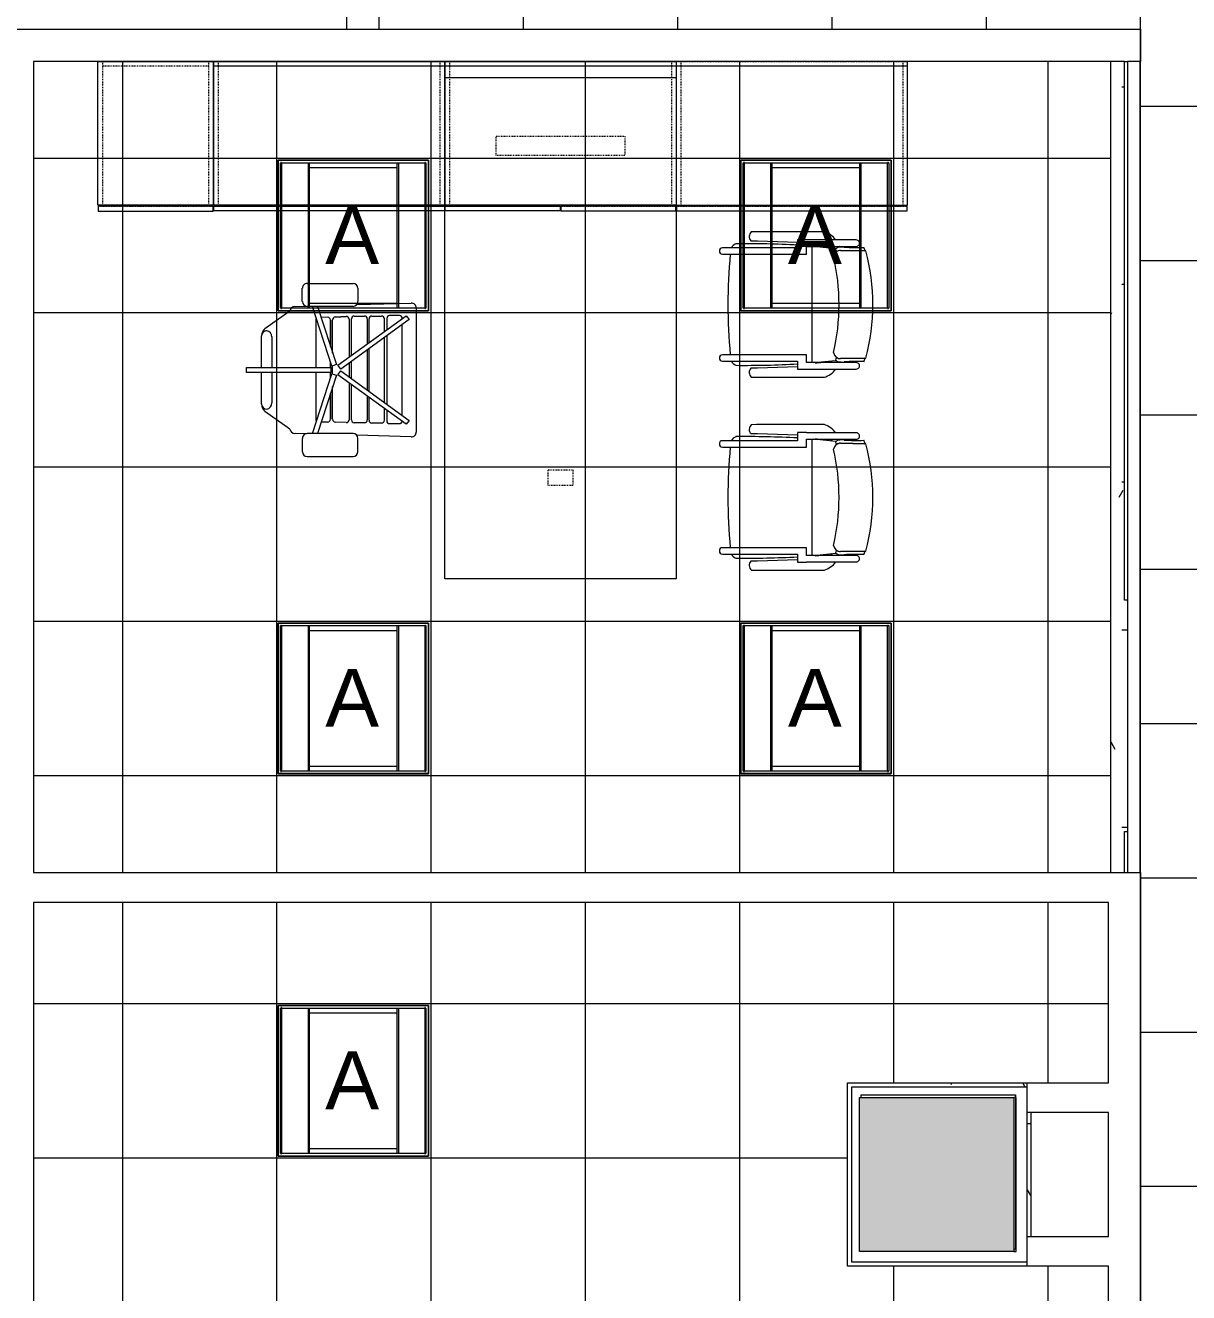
# Model space of a CAD drawing. Header units: inches. Extents: x -1206 to 1060, y -822 to 854.
# Drawn here: x -278.1 to -97.1, y 142.7 to 339.8 of the extents above; entities that cross this region are included whole.
import ezdxf

# ---------------------------------------------------------------- set-up
doc = ezdxf.new("R2010")
doc.units = ezdxf.units.IN
doc.header["$MEASUREMENT"] = 0
doc.linetypes.add('X1$0$Dash', pattern=[0.25, 0.125, -0.125])
for name, color, linetype, lineweight in [('X1$0$18_0109_REV_dwg _7_', 8, 'Continuous', 9), ('X1$0$A-CLNG', 13, 'Continuous', 13), ('X1$0$A-CLNG-PATT', 13, 'Continuous', 13), ('X1$0$A-WALL', 113, 'Continuous', 13), ('X1$0$A-WALL-PATT', 111, 'Continuous', 13), ('X1$0$BB Columns_Pen_No__7', 250, 'Continuous', 20), ('X1$0$E-LITE-EQPM', 33, 'Continuous', 9), ('X1$0$E-LITE-EQPM-IDEN', 33, 'Continuous', 9), ('X1$0$I-FURN', 30, 'Continuous', 9), ('X1$0$I-FURN-PNLS', 30, 'X1$0$Dash', 9), ('X1$0$I-WALL', 2, 'Continuous', 13), ('X1$0$S-COLS', 52, 'Continuous', 9)]:
    doc.layers.add(name, color=color, linetype=linetype, lineweight=lineweight)
doc.styles.add('X1$0$Arial', font='arial.ttf', dxfattribs={"height": 9})
pattern_1 = [(0, (0, 0), (30.72, 7.68), [1.267, -21.773, 1.267, -21.773, -122.88]), (0, (0, 0), (30.72, 7.68), [-46.08, 1.267, -44.813, 1.267, -21.773, -53.76]), (0, (0, 0), (30.72, 7.68), [-115.2, 1.267, -14.093, 1.267, -37.133]), (120, (11.52, 3.84), (-22.01108, 22.7643), [1.267, -21.773, 1.267, -21.773, -122.88]), (120, (11.52, 3.84), (-22.01108, 22.7643), [-46.08, 1.267, -44.813, 1.267, -21.773, -53.76]), (120, (11.52, 3.84), (-22.01108, 22.7643), [-115.2, 1.267, -14.093, 1.267, -37.133]), (240, (15.36, 19.2), (-8.70892, -30.4443), [1.267, -21.773, 1.267, -21.773, -122.88]), (240, (15.36, 19.2), (-8.70892, -30.4443), [-46.08, 1.267, -44.813, 1.267, -21.773, -53.76]), (240, (15.36, 19.2), (-8.70892, -30.4443), [-115.2, 1.267, -14.093, 1.267, -37.133])]

# ---------------------------------------------------------------- blocks, each defined once
blk = doc.blocks.new('X1$0$F - EXECUTIVE DESK 2 - F - EXECUTIVE DESK 2-5031566-FIRST FLOOR RCP')
at = {"layer": 'X1$0$I-FURN'}
for p, q in [((37.84, -49.71), (37.6, -41.21)), ((38.35, -40.44), (57.65, -40.44)), ((58.4, -41.21), (58.16, -49.71)), ((39.55, -43.05), (39.55, -44.59)), ((39.55, -43.05), (39.55, -44.59)), ((39.56, -42.02), (40.16, -41.57)), ((47.26, -52.62), (39.56, -42.02)), ((40.16, -41.57), (47.86, -52.17)), ((55.08, -42.61), (40.92, -42.61)), ((55.08, -42.61), (40.92, -42.61)), ((48.14, -52.17), (55.84, -41.57)), ((56.44, -42.02), (48.74, -52.62)), ((55.84, -41.57), (56.44, -42.02)), ((56.35, -44.59), (56.35, -43.05)), ((56.35, -44.59), (56.35, -43.05)), ((39.99, -45.03), (41.75, -45.03)), ((39.99, -45.03), (41.75, -45.03)), ((42.67, -45.03), (53.33, -45.03)), ((42.67, -45.03), (53.33, -45.03)), ((54.25, -45.03), (55.9, -45.03)), ((54.25, -45.03), (55.9, -45.03)), ((39.61, -47.35), (39.61, -45.85)), ((39.61, -47.35), (39.61, -45.85)), ((40.06, -45.41), (42.02, -45.41)), ((40.06, -45.41), (42.02, -45.41)), ((42.95, -45.41), (53.05, -45.41)), ((42.95, -45.41), (53.05, -45.41)), ((53.98, -45.41), (55.82, -45.41)), ((53.98, -45.41), (55.82, -45.41)), ((56.26, -45.85), (56.26, -47.35)), ((56.26, -45.85), (56.26, -47.35)), ((39.61, -50.08), (39.61, -48.51)), ((39.61, -50.08), (39.61, -48.51)), ((43.75, -47.79), (40.06, -47.79)), ((43.75, -47.79), (40.06, -47.79)), ((40.06, -48.07), (43.95, -48.07)), ((40.06, -48.07), (43.95, -48.07)), ((51.32, -47.79), (44.68, -47.79)), ((51.32, -47.79), (44.68, -47.79)), ((44.88, -48.07), (51.12, -48.07)), ((44.88, -48.07), (51.12, -48.07)), ((52.05, -48.07), (55.78, -48.07)), ((52.05, -48.07), (55.78, -48.07)), ((55.82, -47.79), (52.25, -47.79)), ((55.82, -47.79), (52.25, -47.79)), ((56.22, -48.51), (56.22, -50.08)), ((56.22, -48.51), (56.22, -50.08)), ((34.54, -57.42), (34.54, -50.28)), ((35.28, -49.53), (37.36, -49.53)), ((38.11, -50.28), (38.11, -57.42)), ((45.74, -50.52), (40.06, -50.52)), ((45.74, -50.52), (40.06, -50.52)), ((40.12, -50.88), (46, -50.88)), ((40.12, -50.88), (46, -50.88)), ((49.34, -50.52), (46.67, -50.52)), ((49.34, -50.52), (46.67, -50.52)), ((46.92, -50.88), (49.08, -50.88)), ((46.92, -50.88), (49.08, -50.88)), ((50.01, -50.88), (55.75, -50.88)), ((50.01, -50.88), (55.75, -50.88)), ((55.78, -50.52), (50.26, -50.52)), ((55.78, -50.52), (50.26, -50.52)), ((57.9, -50.28), (57.9, -57.42)), ((60.72, -49.53), (58.64, -49.53)), ((61.47, -57.42), (61.47, -50.28)), ((38.11, -55.82), (47.17, -52.87)), ((39.76, -53.03), (39.68, -51.34)), ((39.68, -51.34), (39.76, -53.03)), ((47.17, -52.87), (47.41, -53.59)), ((47.86, -52.17), (47.26, -52.62)), ((48.74, -52.62), (48.14, -52.17)), ((48.6, -53.59), (48.83, -52.87)), ((48.83, -52.87), (57.9, -55.82)), ((56.19, -51.34), (56.11, -53.03)), ((56.19, -51.34), (56.11, -53.03)), ((47.41, -53.59), (38.11, -56.61)), ((39.8, -54.24), (39.82, -55.26)), ((39.8, -54.24), (39.82, -55.26)), ((45.41, -53.45), (40.2, -53.45)), ((45.41, -53.45), (40.2, -53.45)), ((44.35, -53.79), (40.24, -53.79)), ((40.24, -53.79), (44.35, -53.79)), ((47.63, -53.79), (46.77, -53.79)), ((46.77, -53.79), (47.63, -53.79)), ((48.64, -53.45), (47.36, -53.45)), ((48.64, -53.45), (47.36, -53.45)), ((47.63, -53.75), (48.38, -53.75)), ((47.63, -66.85), (47.63, -53.75)), ((48.38, -53.75), (48.38, -66.85)), ((49.23, -53.79), (48.38, -53.79)), ((48.38, -53.79), (49.23, -53.79)), ((57.9, -56.61), (48.6, -53.59)), ((55.67, -53.45), (50.59, -53.45)), ((55.67, -53.45), (50.59, -53.45)), ((55.67, -53.79), (51.65, -53.79)), ((51.65, -53.79), (55.67, -53.79)), ((56.08, -55.23), (56.11, -54.24)), ((56.11, -54.24), (56.08, -55.23)), ((40.28, -56.09), (47.63, -56.09)), ((40.28, -56.09), (47.63, -56.09)), ((48.38, -56.09), (55.63, -56.09)), ((48.38, -56.09), (55.63, -56.09)), ((37.36, -58.17), (35.28, -58.17)), ((38.11, -59.31), (38.06, -57.65)), ((57.94, -57.65), (57.89, -59.31)), ((58.64, -58.17), (60.72, -58.17)), ((41.56, -63.98), (38.81, -60.13)), ((57.19, -60.13), (54.44, -63.98)), ((42.87, -62.9), (47.63, -62.9)), ((48.38, -62.9), (53.13, -62.9)), ((47.63, -64.52), (42.69, -64.52)), ((47.63, -64.52), (42.73, -64.52)), ((53.31, -64.52), (48.38, -64.52)), ((53.27, -64.52), (48.38, -64.52)), ((48.38, -66.85), (47.63, -66.85))]:
    blk.add_line(p, q, dxfattribs=at)
for centre, radius, start, end in [((38.35, -41.19), 0.75, 90, 181.6253), ((57.65, -41.19), 0.75, 358.3747, 90), ((35.28, -50.28), 0.746, 90, 180), ((37.36, -50.28), 0.746, 0, 90), ((58.64, -50.28), 0.746, 90, 180), ((60.72, -50.28), 0.746, 0, 90), ((35.28, -57.42), 0.746, 180, 270), ((37.36, -57.42), 0.746, 270, 0), ((58.64, -57.42), 0.746, 180, 270), ((60.72, -57.42), 0.746, 270, 0), ((38.97, -59.29), 0.861, 181.6253, 259.2912), ((57.03, -59.29), 0.861, 280.7088, 358.3747), ((42.87, -63.87), 0.972, 90, 170), ((53.13, -63.87), 0.972, 10, 90), ((42.72, -63.02), 1.5, 219.5448, 268.6344), ((42.73, -63.71), 0.819, 180, 270), ((53.27, -63.71), 0.819, 270, 0), ((53.28, -63.02), 1.5, 271.3656, 320.4552)]:
    blk.add_arc(centre, radius, start, end, dxfattribs=at)
for centre, major_axis, ratio, start_param, end_param in [((39.99, -43.05), (0.441, 0), 0.994522, 1.578722, 3.141593), ((39.99, -43.05), (0.441, 0), 0.994522, 1.578722, 3.141593), ((55.91, -43.05), (0.441, 0), 0.994522, 0, 1.364307), ((55.91, -43.05), (0.441, 0), 0.994522, 0, 1.364307), ((39.99, -44.59), (0.441, 0), 0.994522, 3.141593, 4.712389), ((39.99, -44.59), (-0.441, 0), 0.994522, 0, 1.570796), ((55.9, -44.59), (-0.442, 0), 0.994522, 1.570796, 3.141593), ((55.9, -44.59), (-0.442, 0), 0.994522, 1.570796, 3.141593), ((40.06, -45.85), (0.441, 0), 0.999591, 1.570796, 3.141593), ((40.06, -45.85), (0.441, 0), 0.999591, 1.570796, 3.141593), ((55.82, -45.85), (0.441, 0), 0.999591, 0, 1.570796), ((55.82, -45.85), (-0.441, 0), 0.999591, 3.141593, 4.712389), ((40.06, -47.35), (0.441, 0), 0.999591, 3.141593, 4.712389), ((40.06, -47.35), (-0.441, 0), 0.999591, 0, 1.570796), ((40.06, -48.51), (0.441, 0), 0.999403, 1.570796, 3.141593), ((40.06, -48.51), (0.441, 0), 0.999403, 1.570796, 3.141593), ((55.78, -48.51), (0.441, 0), 0.999403, 0, 1.570796), ((55.78, -48.51), (0.441, 0), 0.999403, 0, 1.570796), ((55.82, -47.35), (0.441, 0), 0.999591, 4.712389, 6.283185), ((55.82, -47.35), (0.441, 0), 0.999591, 4.712389, 6.283185), ((40.06, -50.08), (0.441, 0), 0.999403, 3.141593, 4.712389), ((40.06, -50.08), (0.441, 0), 0.999403, 3.141593, 4.712389), ((40.12, -51.32), (0.441, 0), 0.998574, 1.570796, 3.191177), ((40.12, -51.32), (0.441, 0), 0.998574, 1.570796, 3.191177), ((55.75, -51.32), (0.441, 0), 0.998574, 6.233601, 7.853982), ((55.75, -51.32), (0.441, 0), 0.998574, 6.233601, 7.853982), ((55.78, -50.08), (0.441, 0), 0.999403, 4.712389, 6.283185), ((55.78, -50.08), (0.441, 0), 0.999403, 4.712389, 6.283185), ((40.2, -53.01), (0.441, 0), 0.998574, 3.191177, 4.712389), ((40.2, -53.01), (0.441, 0), 0.998574, 3.191177, 4.712389), ((55.67, -53.01), (0.441, 0), 0.998574, 4.712389, 6.233601), ((55.67, -53.01), (0.441, 0), 0.998574, 4.712389, 6.233601), ((40.24, -54.23), (0.441, 0), 0.99965, 1.570796, 3.16704), ((40.24, -54.23), (0.441, 0), 0.99965, 1.570796, 3.16704), ((55.67, -54.23), (0.441, 0), 0.99965, 6.257738, 7.853982), ((55.67, -54.23), (0.441, 0), 0.99965, 6.257738, 7.853982), ((40.28, -55.65), (0.441, 0), 0.99965, 4.058648, 4.712389), ((40.28, -55.65), (0.441, 0), 0.99965, 4.058648, 4.712389), ((55.63, -55.65), (0.441, 0), 0.99965, 4.712389, 5.472063), ((55.63, -55.65), (0.441, 0), 0.99965, 4.712389, 5.472063)]:
    blk.add_ellipse(centre, major_axis=major_axis, ratio=ratio, start_param=start_param, end_param=end_param, dxfattribs=at)
at = {"layer": 'X1$0$I-FURN-PNLS'}
for p, q in [((0, 0), (0, 36)), ((22.38, 0), (22.38, 36)), ((22.5, 0.06), (22.5, 35.94)), ((0, 35.25), (22.38, 35.25)), ((0, 0.75), (22.38, 0.75)), ((22.38, 0), (22.38, -36)), ((0, 0), (0, -36)), ((0, -0.75), (22.38, -0.75)), ((22.5, -17.94), (22.5, -0.06)), ((11.63, -8), (14.63, -8)), ((11.63, -28), (11.63, -8)), ((14.63, -8), (14.63, -28)), ((63.57, -16.03), (63.57, -19.97)), ((65.93, -16.03), (63.57, -16.03)), ((65.93, -19.97), (65.93, -16.03)), ((22.5, -18.06), (22.5, -35.94)), ((63.57, -19.97), (65.93, -19.97)), ((14.63, -28), (11.63, -28)), ((0, -35.25), (22.38, -35.25)), ((0, -36), (0, -72)), ((0, -36.75), (22.38, -36.75)), ((22.38, -36), (22.38, -72)), ((22.5, -36.06), (22.5, -71.94)), ((0, -71.25), (22.38, -71.25)), ((0, -72.75), (22.38, -72.75)), ((0.75, -72.75), (0.75, -89.25)), ((22.53, -89.94), (22.53, -72.06)), ((0, -89.25), (22.38, -89.25))]:
    blk.add_line(p, q, dxfattribs=at)
at = {"layer": 'X1$0$I-FURN-PNLS', "linetype": 'Continuous'}
for p, q in [((0, 36), (0, 0)), ((22.38, 36), (0, 36)), ((0.75, 36), (0.75, 0)), ((22.38, 0), (22.38, 36)), ((22.5, 35.94), (22.5, 0.06)), ((23.25, 35.94), (22.5, 35.94)), ((23.25, 0.06), (23.25, 35.94)), ((0, 0), (22.38, 0)), ((2.5, -36), (2.5, 0)), ((2.5, 0), (80.5, 0)), ((22.5, 0.06), (23.25, 0.06)), ((80.5, 0), (80.5, -36)), ((0, 0), (22.38, 0)), ((0, -36), (0, 0)), ((0.75, 0), (0.75, -72)), ((22.38, 0), (22.38, -36)), ((23.25, -0.06), (22.5, -0.06)), ((22.5, -0.06), (22.5, -17.94)), ((23.25, -17.94), (23.25, -0.06)), ((22.5, -17.94), (23.25, -17.94)), ((22.5, -18.06), (23.25, -18.06)), ((22.5, -35.94), (22.5, -18.06)), ((23.25, -18.06), (23.25, -35.94)), ((0, -36), (22.38, -36)), ((0, -72), (0, -36)), ((22.38, -36), (0, -36)), ((80.5, -36), (2.5, -36)), ((22.38, -36), (22.38, -72)), ((23.25, -35.94), (22.5, -35.94)), ((22.5, -36.06), (23.25, -36.06)), ((22.5, -71.94), (22.5, -36.06)), ((23.25, -36.06), (23.25, -71.94)), ((0, -72), (22.38, -72)), ((0, -90), (0, -72)), ((22.38, -72), (0, -72)), ((22.38, -72), (22.38, -90)), ((23.25, -71.94), (22.5, -71.94)), ((23.28, -72.06), (22.53, -72.06)), ((22.53, -72.06), (22.53, -89.94)), ((23.28, -89.94), (23.28, -72.06)), ((22.38, -90), (0, -90)), ((22.53, -89.94), (23.28, -89.94))]:
    blk.add_line(p, q, dxfattribs=at)
blk = doc.blocks.new('X1$0$F-Haworth_Chair_X99-Seminar - X99 Seminar Chair with Glides-5005209-FIRST FLOOR RCP')
at = {"layer": 'X1$0$I-FURN'}
for p, q in [((-10.04, 10.02), (-10.04, 2.27)), ((-9.04, 2.27), (-9.04, 10.02)), ((-8.34, 11.52), (-8.42, 7.57)), ((-8.42, 7.57), (-8.34, 11.37)), ((8.42, 7.57), (8.34, 11.52)), ((8.34, 11.37), (8.42, 7.57)), ((9.04, 10.02), (9.04, 2.27)), ((10.04, 2.27), (10.04, 10.02)), ((-8.68, 6.87), (-9.04, 3.43)), ((-9.04, 5.99), (-8.75, 6.22)), ((-8.61, 6.81), (-8.23, 6.95)), ((8.23, 6.95), (8.61, 6.81)), ((9.04, 3.43), (8.68, 6.87)), ((8.75, 6.22), (9.04, 5.99)), ((-11.32, 5.06), (-11.32, -5.48)), ((11.32, -5.48), (11.32, 5.06)), ((-10.04, 2.27), (-10.07, 2.27)), ((-10.07, 2.27), (-10.07, 0.89)), ((-9.04, 3.12), (9.04, 3.12)), ((-7.83, 2.27), (-9.04, 2.27)), ((-7.83, -10.78), (-7.83, 2.27)), ((9.04, 2.27), (7.83, 2.27)), ((7.83, 2.27), (7.83, -10.78)), ((10.07, 2.27), (10.04, 2.27)), ((10.07, 0.89), (10.07, 2.27)), ((-10.07, 0.89), (-8.82, 0.89)), ((-9.92, -5.36), (-9.71, 0.89)), ((-8.82, 0.89), (-8.82, -10.78)), ((8.82, 0.89), (10.07, 0.89)), ((8.82, -10.78), (8.82, 0.89)), ((9.71, 0.89), (9.92, -5.36)), ((-11.32, -5.48), (-11.3, -6.32)), ((-9.92, -6.36), (-9.92, -5.36)), ((9.92, -5.36), (9.92, -6.36)), ((11.3, -6.32), (11.32, -5.48))]:
    blk.add_line(p, q, dxfattribs=at)
for centre, radius, start, end in [((0, -20.29), 32.89, 75.3075, 104.696), ((-9.54, 10.02), 0.498, 360, 180), ((-36.06, 10.03), 27.2, 355.9857, 2.5118), ((0, -20.73), 33.17, 104.5766, 105.5522), ((0, -20.73), 33.17, 74.4478, 75.4234), ((36.06, 10.03), 27.2, 177.4882, 184.0143), ((9.54, 10.02), 0.498, 360, 180), ((-5.2, 7.86), 3.74, 175.9857, 189.9064), ((5.2, 7.86), 3.74, 350.0936, 4.0143), ((-7.87, 3.92), 3.63, 126.8669, 161.8211), ((-4.71, -1.15), 9.61, 116.0036, 116.8769), ((-8.28, 7.33), 0.613, 189.9064, 237.4573), ((-7.37, 7.55), 1.05, 178.8214, 214.7998), ((-7.37, 7.55), 1.05, 178.8214, 264.0446), ((0, -26.49), 33.83, 77.2285, 102.7715), ((7.37, 7.55), 1.05, 275.9554, 1.1786), ((7.37, 7.55), 1.05, 325.2002, 1.1786), ((8.28, 7.33), 0.613, 302.5427, 350.0936), ((4.71, -1.15), 9.61, 63.1231, 63.9964), ((7.87, 3.92), 3.63, 18.1789, 53.1331), ((144.06, -7.32), 153.52, 175.4787, 175.9106), ((-8.24, 4.59), 0.763, 147.6316, 165.7662), ((8.24, 4.59), 0.763, 14.2338, 32.3684), ((-144.06, -7.32), 153.52, 4.0894, 4.5213), ((144.06, -7.32), 153.52, 176.9319, 180.5251), ((-144.06, -7.32), 153.52, 359.4749, 3.0681), ((-10.58, -5.68), 0.956, 221.8901, 314.1099), ((10.58, -5.68), 0.956, 225.8901, 318.1099), ((-8.21, -8.28), 1.31, 200.0433, 242.3527), ((0, 75.01), 84.96, 264.7119, 275.2881), ((8.21, -8.28), 1.31, 297.6473, 339.9567), ((-8.32, -10.78), 0.495, 180, 360), ((8.32, -10.78), 0.495, 180, 360)]:
    blk.add_arc(centre, radius, start, end, dxfattribs=at)
blk = doc.blocks.new('X1$0$18_0109_REV_dwg _7_-5631515-FIRST FLOOR RCP')
at = {"layer": 'X1$0$BB Columns_Pen_No__7', "color": 9}
blk.add_line((-6514.69, 3095.66), (-6514.69, 3096.07), dxfattribs=at)
at = {"layer": 'X1$0$BB Columns_Pen_No__7', "color": 9, "flags": 128}
blk.add_lwpolyline([(-6514.69, 3096.07), (-6490.69, 3096.07), (-6490.69, 3072.07), (-6490.97, 3072.07)], dxfattribs=at)
blk = doc.blocks.new('X1$0$L-Recessed-Axis-Duo - 2 x 2-V14-FIRST FLOOR RCP')
at = {"layer": 'X1$0$E-LITE-EQPM'}
for p, q in [((-11.7, 11.7), (-11.7, -11.7)), ((11.7, 11.7), (-11.7, 11.7)), ((-11.37, 11.26), (-11.37, 11.27)), ((-11.37, 11.14), (-11.37, 11.26)), ((11.38, 11.14), (-11.37, 11.14)), ((-11.32, 11.32), (-11.32, -11.32)), ((11.32, 11.32), (-11.32, 11.32)), ((11.32, -11.32), (11.32, 11.32)), ((11.38, 11.27), (11.38, 11.26)), ((11.38, 11.26), (11.38, 11.14)), ((11.7, -11.7), (11.7, 11.7)), ((11.32, 7.03), (-11.32, 7.03)), ((11.32, 7.02), (-11.32, 7.02)), ((-11.32, 6.85), (11.32, 6.85)), ((-10.57, 6.86), (-10.57, -6.86)), ((10.57, -6.86), (10.57, 6.86)), ((11.32, -6.85), (-11.32, -6.85)), ((11.32, -7.02), (-11.32, -7.02)), ((11.32, -7.03), (-11.32, -7.03)), ((-11.7, -11.7), (11.7, -11.7)), ((-11.37, -11.26), (-11.37, -11.14)), ((11.38, -11.14), (-11.37, -11.14)), ((-11.37, -11.27), (-11.37, -11.26)), ((-11.32, -11.32), (11.32, -11.32)), ((11.38, -11.14), (11.38, -11.26)), ((11.38, -11.26), (11.38, -11.27))]:
    blk.add_line(p, q, dxfattribs=at)
for points, knots in [([(-11.64, 11.64), (-11.65, 11.65), (-11.65, 11.65), (-11.66, 11.66), (-11.67, 11.67), (-11.68, 11.68), (-11.68, 11.68), (-11.69, 11.69), (-11.69, 11.69), (-11.7, 11.7), (-11.7, 11.7), (-11.7, 11.7), (-11.7, 11.7)], [-1, -1, -1, -1, -0.833333, -0.75, -0.666667, -0.583333, -0.5, -0.416667, -0.333333, -0.25, -0.166667, 0, 0, 0, 0]), ([(11.7, 11.7), (11.7, 11.7), (11.7, 11.7), (11.7, 11.7), (11.69, 11.69), (11.69, 11.69), (11.68, 11.68), (11.68, 11.68), (11.67, 11.67), (11.66, 11.66), (11.65, 11.65), (11.65, 11.65), (11.64, 11.64)], [0, 0, 0, 0, 0.166667, 0.25, 0.333333, 0.416667, 0.5, 0.583333, 0.666667, 0.75, 0.833333, 1, 1, 1, 1]), ([(-11.7, -11.7), (-11.7, -11.7), (-11.7, -11.7), (-11.7, -11.7), (-11.69, -11.69), (-11.69, -11.69), (-11.68, -11.68), (-11.68, -11.68), (-11.67, -11.67), (-11.66, -11.66), (-11.65, -11.65), (-11.65, -11.65), (-11.64, -11.64)], [0, 0, 0, 0, 0.166667, 0.25, 0.333333, 0.416667, 0.5, 0.583333, 0.666667, 0.75, 0.833333, 1, 1, 1, 1]), ([(11.7, -11.7), (11.7, -11.7), (11.7, -11.7), (11.7, -11.7), (11.69, -11.69), (11.69, -11.69), (11.68, -11.68), (11.68, -11.68), (11.67, -11.67), (11.66, -11.66), (11.65, -11.65), (11.65, -11.65), (11.64, -11.64)], [0, 0, 0, 0, 0.166667, 0.25, 0.333333, 0.416667, 0.5, 0.583333, 0.666667, 0.75, 0.833333, 1, 1, 1, 1])]:
    blk.add_open_spline(points, degree=3, knots=knots, dxfattribs=at)
blk = doc.blocks.new('X1$0$L-Recessed-Axis-Duo - 2 x 2-V17-FIRST FLOOR RCP')
at = {"layer": 'X1$0$E-LITE-EQPM'}
for p, q in [((-11.7, 11.7), (-11.7, -11.7)), ((11.7, 11.7), (-11.7, 11.7)), ((-11.37, 11.26), (-11.37, 11.27)), ((-11.37, 11.14), (-11.37, 11.26)), ((-11.37, 11.14), (11.38, 11.14)), ((11.32, 11.32), (-11.32, 11.32)), ((-11.32, 11.32), (-11.32, -11.32)), ((11.32, -11.32), (11.32, 11.32)), ((11.38, 11.27), (11.38, 11.26)), ((11.38, 11.26), (11.38, 11.14)), ((11.7, -11.7), (11.7, 11.7)), ((-11.32, 7.03), (11.32, 7.03)), ((-11.32, 7.02), (11.32, 7.02)), ((-11.32, 6.85), (11.32, 6.85)), ((-10.57, 6.86), (-10.57, -6.86)), ((10.57, -6.86), (10.57, 6.86)), ((11.32, -6.85), (-11.32, -6.85)), ((-11.32, -7.02), (11.32, -7.02)), ((-11.32, -7.03), (11.32, -7.03)), ((-11.7, -11.7), (11.7, -11.7)), ((-11.37, -11.26), (-11.37, -11.14)), ((-11.37, -11.14), (11.38, -11.14)), ((-11.37, -11.27), (-11.37, -11.26)), ((-11.32, -11.32), (11.32, -11.32)), ((11.38, -11.14), (11.38, -11.26)), ((11.38, -11.26), (11.38, -11.27))]:
    blk.add_line(p, q, dxfattribs=at)
for points, knots in [([(-11.64, 11.64), (-11.65, 11.65), (-11.65, 11.65), (-11.66, 11.66), (-11.67, 11.67), (-11.68, 11.68), (-11.68, 11.68), (-11.69, 11.69), (-11.69, 11.69), (-11.7, 11.7), (-11.7, 11.7), (-11.7, 11.7), (-11.7, 11.7)], [0, 0, 0, 0, 0.166667, 0.25, 0.333333, 0.416667, 0.5, 0.583333, 0.666667, 0.75, 0.833333, 1, 1, 1, 1]), ([(11.64, 11.64), (11.65, 11.65), (11.65, 11.65), (11.66, 11.66), (11.67, 11.67), (11.68, 11.68), (11.68, 11.68), (11.69, 11.69), (11.69, 11.69), (11.7, 11.7), (11.7, 11.7), (11.7, 11.7), (11.7, 11.7)], [0, 0, 0, 0, 0.166667, 0.25, 0.333333, 0.416667, 0.5, 0.583333, 0.666667, 0.75, 0.833333, 1, 1, 1, 1]), ([(-11.7, -11.7), (-11.7, -11.7), (-11.7, -11.7), (-11.7, -11.7), (-11.69, -11.69), (-11.69, -11.69), (-11.68, -11.68), (-11.68, -11.68), (-11.67, -11.67), (-11.66, -11.66), (-11.65, -11.65), (-11.65, -11.65), (-11.64, -11.64)], [-1, -1, -1, -1, -0.833333, -0.75, -0.666667, -0.583333, -0.5, -0.416667, -0.333333, -0.25, -0.166667, 0, 0, 0, 0]), ([(11.64, -11.64), (11.65, -11.65), (11.65, -11.65), (11.66, -11.66), (11.67, -11.67), (11.68, -11.68), (11.68, -11.68), (11.69, -11.69), (11.69, -11.69), (11.7, -11.7), (11.7, -11.7), (11.7, -11.7), (11.7, -11.7)], [0, 0, 0, 0, 0.166667, 0.25, 0.333333, 0.416667, 0.5, 0.583333, 0.666667, 0.75, 0.833333, 1, 1, 1, 1])]:
    blk.add_open_spline(points, degree=3, knots=knots, dxfattribs=at)
blk = doc.blocks.new('X1$0$L-Recessed-Axis-Duo - 2 x 2-4559999-FIRST FLOOR RCP')
at = {"layer": 'X1$0$E-LITE-EQPM'}
for p, q in [((-11.7, 11.7), (-11.7, -11.7)), ((11.7, 11.7), (-11.7, 11.7)), ((-11.37, 11.26), (-11.37, 11.27)), ((-11.37, 11.14), (-11.37, 11.26)), ((-11.37, 11.14), (11.38, 11.14)), ((11.32, 11.32), (-11.32, 11.32)), ((-11.32, 11.32), (-11.32, -11.32)), ((11.32, -11.32), (11.32, 11.32)), ((11.38, 11.27), (11.38, 11.26)), ((11.38, 11.26), (11.38, 11.14)), ((11.7, -11.7), (11.7, 11.7)), ((-11.32, 7.03), (11.32, 7.03)), ((-11.32, 7.02), (11.32, 7.02)), ((-11.32, 6.85), (11.32, 6.85)), ((-10.57, 6.86), (-10.57, -6.86)), ((10.57, -6.86), (10.57, 6.86)), ((11.32, -6.85), (-11.32, -6.85)), ((-11.32, -7.02), (11.32, -7.02)), ((-11.32, -7.03), (11.32, -7.03)), ((-11.7, -11.7), (11.7, -11.7)), ((-11.37, -11.26), (-11.37, -11.14)), ((-11.37, -11.14), (11.38, -11.14)), ((-11.37, -11.27), (-11.37, -11.26)), ((-11.32, -11.32), (11.32, -11.32)), ((11.38, -11.14), (11.38, -11.26)), ((11.38, -11.26), (11.38, -11.27))]:
    blk.add_line(p, q, dxfattribs=at)
for points, knots in [([(-11.64, 11.64), (-11.65, 11.65), (-11.65, 11.65), (-11.66, 11.66), (-11.67, 11.67), (-11.68, 11.68), (-11.68, 11.68), (-11.69, 11.69), (-11.69, 11.69), (-11.7, 11.7), (-11.7, 11.7), (-11.7, 11.7), (-11.7, 11.7)], [0, 0, 0, 0, 0.166667, 0.25, 0.333333, 0.416667, 0.5, 0.583333, 0.666667, 0.75, 0.833333, 1, 1, 1, 1]), ([(11.64, 11.64), (11.65, 11.65), (11.65, 11.65), (11.66, 11.66), (11.67, 11.67), (11.68, 11.68), (11.68, 11.68), (11.69, 11.69), (11.69, 11.69), (11.7, 11.7), (11.7, 11.7), (11.7, 11.7), (11.7, 11.7)], [0, 0, 0, 0, 0.166667, 0.25, 0.333333, 0.416667, 0.5, 0.583333, 0.666667, 0.75, 0.833333, 1, 1, 1, 1]), ([(-11.7, -11.7), (-11.7, -11.7), (-11.7, -11.7), (-11.7, -11.7), (-11.69, -11.69), (-11.69, -11.69), (-11.68, -11.68), (-11.68, -11.68), (-11.67, -11.67), (-11.66, -11.66), (-11.65, -11.65), (-11.65, -11.65), (-11.64, -11.64)], [-1, -1, -1, -1, -0.833333, -0.75, -0.666667, -0.583333, -0.5, -0.416667, -0.333333, -0.25, -0.166667, 0, 0, 0, 0]), ([(11.64, -11.64), (11.65, -11.65), (11.65, -11.65), (11.66, -11.66), (11.67, -11.67), (11.68, -11.68), (11.68, -11.68), (11.69, -11.69), (11.69, -11.69), (11.7, -11.7), (11.7, -11.7), (11.7, -11.7), (11.7, -11.7)], [0, 0, 0, 0, 0.166667, 0.25, 0.333333, 0.416667, 0.5, 0.583333, 0.666667, 0.75, 0.833333, 1, 1, 1, 1])]:
    blk.add_open_spline(points, degree=3, knots=knots, dxfattribs=at)
blk = doc.blocks.new('X1$0$L-Recessed-Axis-Duo - 2 x 2-V16-FIRST FLOOR RCP')
at = {"layer": 'X1$0$E-LITE-EQPM'}
for p, q in [((-11.7, 11.7), (-11.7, -11.7)), ((11.7, 11.7), (-11.7, 11.7)), ((-11.37, 11.26), (-11.37, 11.27)), ((-11.37, 11.14), (-11.37, 11.26)), ((11.38, 11.14), (-11.37, 11.14)), ((-11.32, 11.32), (-11.32, -11.32)), ((11.32, 11.32), (-11.32, 11.32)), ((11.32, -11.32), (11.32, 11.32)), ((11.38, 11.27), (11.38, 11.26)), ((11.38, 11.26), (11.38, 11.14)), ((11.7, -11.7), (11.7, 11.7)), ((11.32, 7.03), (-11.32, 7.03)), ((11.32, 7.02), (-11.32, 7.02)), ((-11.32, 6.85), (11.32, 6.85)), ((-10.57, 6.86), (-10.57, -6.86)), ((10.57, -6.86), (10.57, 6.86)), ((11.32, -6.85), (-11.32, -6.85)), ((11.32, -7.02), (-11.32, -7.02)), ((11.32, -7.03), (-11.32, -7.03)), ((-11.7, -11.7), (11.7, -11.7)), ((-11.37, -11.26), (-11.37, -11.14)), ((11.38, -11.14), (-11.37, -11.14)), ((-11.37, -11.27), (-11.37, -11.26)), ((-11.32, -11.32), (11.32, -11.32)), ((11.38, -11.14), (11.38, -11.26)), ((11.38, -11.26), (11.38, -11.27))]:
    blk.add_line(p, q, dxfattribs=at)
for points, knots in [([(-11.64, 11.64), (-11.65, 11.65), (-11.65, 11.65), (-11.66, 11.66), (-11.67, 11.67), (-11.68, 11.68), (-11.68, 11.68), (-11.69, 11.69), (-11.69, 11.69), (-11.7, 11.7), (-11.7, 11.7), (-11.7, 11.7), (-11.7, 11.7)], [-1, -1, -1, -1, -0.833333, -0.75, -0.666667, -0.583333, -0.5, -0.416667, -0.333333, -0.25, -0.166667, 0, 0, 0, 0]), ([(11.7, 11.7), (11.7, 11.7), (11.7, 11.7), (11.7, 11.7), (11.69, 11.69), (11.69, 11.69), (11.68, 11.68), (11.68, 11.68), (11.67, 11.67), (11.66, 11.66), (11.65, 11.65), (11.65, 11.65), (11.64, 11.64)], [0, 0, 0, 0, 0.166667, 0.25, 0.333333, 0.416667, 0.5, 0.583333, 0.666667, 0.75, 0.833333, 1, 1, 1, 1]), ([(-11.7, -11.7), (-11.7, -11.7), (-11.7, -11.7), (-11.7, -11.7), (-11.69, -11.69), (-11.69, -11.69), (-11.68, -11.68), (-11.68, -11.68), (-11.67, -11.67), (-11.66, -11.66), (-11.65, -11.65), (-11.65, -11.65), (-11.64, -11.64)], [0, 0, 0, 0, 0.166667, 0.25, 0.333333, 0.416667, 0.5, 0.583333, 0.666667, 0.75, 0.833333, 1, 1, 1, 1]), ([(11.7, -11.7), (11.7, -11.7), (11.7, -11.7), (11.7, -11.7), (11.69, -11.69), (11.69, -11.69), (11.68, -11.68), (11.68, -11.68), (11.67, -11.67), (11.66, -11.66), (11.65, -11.65), (11.65, -11.65), (11.64, -11.64)], [0, 0, 0, 0, 0.166667, 0.25, 0.333333, 0.416667, 0.5, 0.583333, 0.666667, 0.75, 0.833333, 1, 1, 1, 1])]:
    blk.add_open_spline(points, degree=3, knots=knots, dxfattribs=at)
blk = doc.blocks.new('X1$0$Concrete-Rectangular-Column - 24 X 24-V32-FIRST FLOOR RCP')
at = {"layer": 'X1$0$S-COLS'}
blk.add_hatch(color=7, dxfattribs=at).paths.add_polyline_path([(12, -12), (12, 12), (-12, 12), (-12, -12), (-7.08, -12)], flags=0)
at = {"layer": 'X1$0$S-COLS', "color": 8, "lineweight": 20}
for p, q in [((-12, 12), (12, 12)), ((-12, -12), (-12, 12)), ((12, 12), (12, -12)), ((12, -12), (-12, -12))]:
    blk.add_line(p, q, dxfattribs=at)
blk = doc.blocks.new('X1')
at = {"layer": 'X1$0$A-CLNG-PATT'}
h = blk.add_hatch(dxfattribs=at)
h.set_pattern_fill('FP1_1', color=256, style=0, pattern_type=2)
h.set_pattern_definition(pattern_1)
h.paths.add_polyline_path([(-228.09, 339.2), (-223.09, 339.2), (-223.09, 386.06), (-228.09, 386.06), (-228.09, 339.32)], flags=0)
h = blk.add_hatch(dxfattribs=at)
h.set_pattern_fill('FP1_30', color=256, style=0, pattern_type=2)
h.set_pattern_definition([(90, (-128.612, -8.796), (24, -1e-15), []), (0, (-128.612, -8.796), (0, -24), [])])
h.paths.add_polyline_path([(-93.79, -406.19), (-32.61, -406.19), (-32.61, 386.2), (-121.68, 386.2), (-121.68, 386.06), (-223.09, 386.06), (-223.09, 339.2), (-104.61, 339.2), (-104.61, 334.2), (-104.66, 334.2), (-104.66, 208.01), (-104.61, 208.01), (-104.61, 71.25), (-104.66, 71.25), (-104.66, -54.94), (-104.61, -54.94), (-104.61, -343.94), (-104.66, -343.94), (-104.66, -406.19)], flags=0)
h = blk.add_hatch(dxfattribs=at)
h.set_pattern_fill('FP1_16', color=256, style=0, pattern_type=2)
h.set_pattern_definition([(180, (-190.988, 271.106), (3e-15, 24), []), (90, (-190.988, 271.106), (24, -1e-15), [])])
h.paths.add_polyline_path([(-200.26, 208.01), (-109.24, 208.01), (-109.24, 334.2), (-276.86, 334.2), (-276.86, 208.01), (-221.55, 208.01)], flags=0)
h.paths.add_polyline_path([(-157.67, 223.4), (-166.81, 223.4), (-166.81, 246.81), (-143.41, 246.81), (-143.41, 223.4), (-152.35, 223.4)], flags=0)
h.paths.add_polyline_path([(-215.41, 223.4), (-238.81, 223.4), (-238.81, 246.81), (-215.41, 246.81), (-215.41, 224.32)], flags=0)
h.paths.add_polyline_path([(-238.81, 295.4), (-238.81, 318.81), (-215.41, 318.81), (-215.41, 295.4), (-237.52, 295.4)], flags=0)
h.paths.add_polyline_path([(-147.02, 295.4), (-166.81, 295.4), (-166.81, 318.81), (-143.41, 318.81), (-143.41, 295.4)], flags=0)
h = blk.add_hatch(dxfattribs=at)
h.set_pattern_fill('FP1_1', color=256, style=0, pattern_type=2)
h.set_pattern_definition(pattern_1)
h.paths.add_polyline_path([(-107.11, 208.01), (-107.11, 214.4), (-106.61, 214.4), (-106.61, 250.4), (-107.11, 250.4), (-107.11, 334.2), (-109.24, 334.2), (-109.24, 208.01)], flags=0)
h = blk.add_hatch(dxfattribs=at)
h.set_pattern_fill('FP1_17', color=256, style=0, pattern_type=2)
h.set_pattern_definition([(0, (-190.988, 139.628), (0, -24), []), (270, (-190.988, 139.628), (-24, -1e-15), [])])
h.paths.add_polyline_path([(-221.55, 75.87), (-109.61, 75.87), (-109.61, 146.81), (-150.18, 146.81), (-150.18, 175.31), (-109.61, 175.31), (-109.61, 203.38), (-276.86, 203.38), (-276.86, 75.87), (-242.84, 75.87)], flags=0)
h.paths.add_polyline_path([(-215.41, 91.93), (-238.81, 91.95), (-238.81, 115.33), (-215.41, 115.33), (-215.41, 91.95)], flags=0)
h.paths.add_polyline_path([(-166.81, 91.93), (-166.81, 115.33), (-143.41, 115.33), (-143.41, 91.93), (-162.99, 91.93)], flags=0)
h.paths.add_polyline_path([(-238.81, 163.93), (-238.81, 187.33), (-215.41, 187.33), (-215.41, 163.93), (-237.52, 163.93)], flags=0)
at = {"layer": 'X1$0$A-WALL-PATT', "lineweight": 9}
h = blk.add_hatch(dxfattribs=at)
h.set_pattern_fill('FP1_1', color=256, style=0, pattern_type=2)
h.set_pattern_definition(pattern_1)
h.paths.add_polyline_path([(-147.93, 174.68), (-122.3, 174.68), (-122.3, 175.31), (-149.55, 175.31), (-149.55, 174.68), (-148.34, 174.68)], flags=0)
h = blk.add_hatch(dxfattribs=at)
h.set_pattern_fill('FP1_1', color=256, style=0, pattern_type=2)
h.set_pattern_definition(pattern_1)
h.paths.add_polyline_path([(-121.68, 151.43), (-121.68, 170.68), (-122.3, 170.68), (-122.3, 151.43)], flags=0)
at = {"layer": 'X1$0$A-CLNG'}
for p, q in [((-228.09, 339.2), (-228.09, 386.06)), ((-223.09, 339.2), (-223.09, 386.06)), ((-109.24, 208.01), (-109.24, 334.2)), ((-104.66, 208.01), (-104.66, 334.2)), ((-215.41, 318.81), (-238.81, 318.81)), ((-238.81, 318.81), (-238.81, 295.4)), ((-215.41, 295.4), (-215.41, 318.81)), ((-166.81, 318.81), (-166.81, 295.4)), ((-143.41, 318.81), (-166.81, 318.81)), ((-143.41, 295.4), (-143.41, 318.81)), ((-238.81, 295.4), (-215.41, 295.4)), ((-166.81, 295.4), (-143.41, 295.4)), ((-106.61, 250.4), (-106.61, 214.4)), ((-215.41, 246.81), (-238.81, 246.81)), ((-238.81, 246.81), (-238.81, 223.4)), ((-215.41, 223.4), (-215.41, 246.81)), ((-166.81, 246.81), (-166.81, 223.4)), ((-143.41, 246.81), (-166.81, 246.81)), ((-143.41, 223.4), (-143.41, 246.81)), ((-238.81, 223.4), (-215.41, 223.4)), ((-166.81, 223.4), (-143.41, 223.4)), ((-215.41, 187.33), (-238.81, 187.33)), ((-238.81, 187.33), (-238.81, 163.93)), ((-215.41, 163.93), (-215.41, 187.33)), ((-238.81, 163.93), (-215.41, 163.93))]:
    blk.add_line(p, q, dxfattribs=at)
at = {"layer": 'X1$0$A-WALL'}
for p, q in [((-107.11, 334.2), (-106.61, 334.2)), ((-276.86, 208.01), (-109.61, 208.01)), ((-107.11, 208.01), (-106.61, 208.01)), ((-109.61, 203.38), (-276.86, 203.38)), ((-149.55, 147.43), (-149.55, 174.68)), ((-149.55, 174.68), (-122.3, 174.68)), ((-122.3, 175.31), (-122.3, 146.81)), ((-121.68, 175.31), (-109.61, 175.31)), ((-109.61, 170.68), (-122.3, 170.68)), ((-122.3, 151.43), (-109.61, 151.43)), ((-122.3, 147.43), (-149.55, 147.43)), ((-109.61, 146.81), (-121.68, 146.81))]:
    blk.add_line(p, q, dxfattribs=at)
at = {"layer": 'X1$0$I-WALL'}
for p, q in [((-318.4, 339.2), (-104.61, 339.2)), ((-104.61, 339.2), (-104.61, 334.2)), ((-107.11, 334.2), (-276.86, 334.2)), ((-276.86, 334.2), (-276.86, 208.01)), ((-107.11, 250.4), (-107.11, 334.2)), ((-104.61, 334.2), (-106.61, 334.2)), ((-106.61, 334.2), (-106.61, 250.4)), ((-106.61, 250.4), (-107.11, 250.4)), ((-107.11, 208.01), (-107.11, 214.4)), ((-107.11, 214.4), (-106.61, 214.4)), ((-106.61, 214.4), (-106.61, 208.01)), ((-109.61, 208.01), (-107.11, 208.01)), ((-106.61, 208.01), (-104.61, 208.01)), ((-104.61, 208.01), (-104.61, 120.87)), ((-276.86, 203.38), (-276.86, 75.87)), ((-109.61, 175.31), (-109.61, 203.38)), ((-150.18, 146.81), (-150.18, 175.31)), ((-150.18, 175.31), (-121.68, 175.31)), ((-123.93, 173.06), (-124.34, 173.06)), ((-123.93, 149.06), (-123.93, 173.06)), ((-121.68, 170.68), (-121.68, 151.43)), ((-109.61, 151.43), (-109.61, 170.68)), ((-124.34, 149.06), (-123.93, 149.06)), ((-121.68, 146.81), (-150.18, 146.81)), ((-109.61, 120.87), (-109.61, 146.81))]:
    blk.add_line(p, q, dxfattribs=at)
at = {"layer": 'X1$0$18_0109_REV_dwg _7_', "color": 253}
blk.add_blockref('X1$0$18_0109_REV_dwg _7_-5631515-FIRST FLOOR RCP', (6366.63, -2922.6), dxfattribs=at)
at = {"layer": 'X1$0$E-LITE-EQPM', "extrusion": (0, 0, -1)}
for name, p, rotation in [('X1$0$L-Recessed-Axis-Duo - 2 x 2-V14-FIRST FLOOR RCP', (227.11, 307.11), 89.99999999999561), ('X1$0$L-Recessed-Axis-Duo - 2 x 2-4559999-FIRST FLOOR RCP', (155.11, 307.11), 90.00000000000556), ('X1$0$L-Recessed-Axis-Duo - 2 x 2-V17-FIRST FLOOR RCP', (227.11, 235.11), 270.0000000000048), ('X1$0$L-Recessed-Axis-Duo - 2 x 2-V16-FIRST FLOOR RCP', (155.11, 235.11), 269.9999999999948), ('X1$0$L-Recessed-Axis-Duo - 2 x 2-V14-FIRST FLOOR RCP', (227.11, 175.63), 89.99999999999574)]:
    blk.add_blockref(name, p, dxfattribs=dict(at, rotation=rotation))
at = {"layer": 'X1$0$I-FURN', "rotation": 269.9999999999997}
for name, p in [('X1$0$F - EXECUTIVE DESK 2 - F - EXECUTIVE DESK 2-5031566-FIRST FLOOR RCP', (-176.86, 334.2)), ('X1$0$F-Haworth_Chair_X99-Seminar - X99 Seminar Chair with Glides-5005209-FIRST FLOOR RCP', (-158.86, 296.38)), ('X1$0$F-Haworth_Chair_X99-Seminar - X99 Seminar Chair with Glides-5005209-FIRST FLOOR RCP', (-158.86, 266.38))]:
    blk.add_blockref(name, p, dxfattribs=at)
at = {"layer": 'X1$0$S-COLS'}
blk.add_blockref('X1$0$Concrete-Rectangular-Column - 24 X 24-V32-FIRST FLOOR RCP', (-136.34, 161.06), dxfattribs=at)
at = {"layer": 'X1$0$E-LITE-EQPM-IDEN', "char_height": 9, "width": 10.302, "attachment_point": 1, "style": 'X1$0$Arial'}
for insert in [(-231.47, 311.7), (-159.47, 311.7), (-231.47, 239.7), (-159.47, 239.7), (-231.47, 180.22)]:
    blk.add_mtext('A', dxfattribs=dict(at, insert=insert))

msp = doc.modelspace()

# ---------------------------------------------------------------- block references
at = {"color": 253}
msp.add_blockref('X1', (0, 0), dxfattribs=at)

doc.saveas('drawing.dxf')
